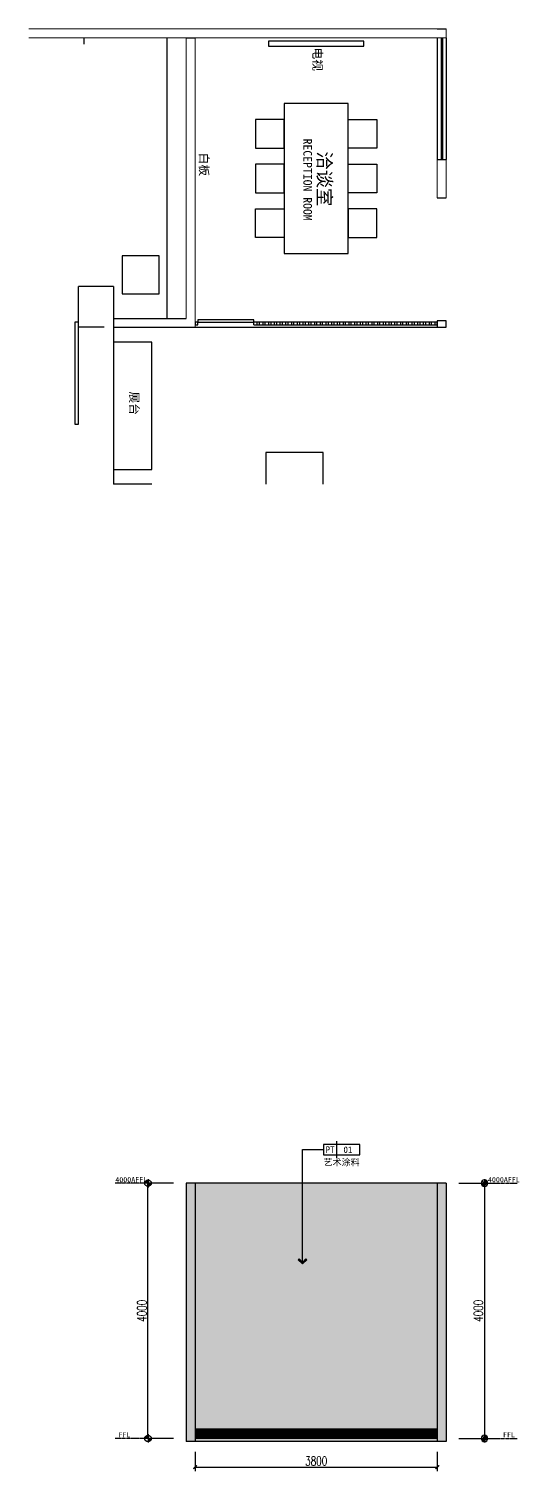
# Model space of a CAD drawing. Header units: millimetres. Extents: x 5625199 to 7433318, y -3316392 to -2552493.
# Drawn here: x 6471623 to 6479287, y -2677037 to -2654422 of the extents above; entities that cross this region are included whole.
import ezdxf
from ezdxf.enums import TextEntityAlignment as Align

# ---------------------------------------------------------------- set-up
doc = ezdxf.new("R2010")
doc.units = ezdxf.units.MM
doc.header["$PDMODE"] = 35
doc.header["$PDSIZE"] = -10
doc.linetypes.add('M-CENTER', pattern=[11.25, 7.5, -1.25, 1.25, -1.25])
for name, color, linetype in [('155', 155, 'Continuous'), ('DIM', 7, 'Continuous'), ('PL-固定家具', 155, 'Continuous'), ('PL-固定落地', 155, 'Continuous'), ('PL-文字标注', 2, 'Continuous'), ('PL-新建墙体', 5, 'Continuous'), ('PL-活动家具', 15, 'Continuous'), ('PL-门', 4, 'Continuous')]:
    doc.layers.add(name, color=color, linetype=linetype)
doc.styles.add('03.YBC-宋体2.5', font='', dxfattribs={"width": 0.8, "height": 2.5})
doc.styles.add('dop-S', font='')
doc.styles.add('标注-尺寸', font='simplex.shx', dxfattribs={"width": 0.7})
doc.styles.add('黑体', font='simhei.ttf')
doc.styles.get('03.YBC-宋体2.5').set_extended_font_data('SimSun')
doc.styles.get('dop-S').set_extended_font_data('SimSun')
doc.dimstyles.new('90', dxfattribs={"dimscale": 0.9, "dimtxt": 150, "dimasz": 50, "dimexe": 120, "dimexo": 150, "dimgap": 30, "dimtad": 1, "dimdec": 0, "dimrnd": 5, "dimdsep": 46, "dimtxsty": '标注-尺寸', "dimblk": 'ARCHTICK', "dimcen": 0.2, "dimclrd": 8, "dimclre": 8, "dimclrt": 2, "dimadec": 0, "dimazin": 0, "dimtfac": 1, "dimtdec": 0, "dimtmove": 2, "dimatfit": 3, "dimldrblk": 'ccccc', "dimfxl": 300, "dimfxlon": 1, "dimtolj": 1, "dimtzin": 0, "dimarcsym": 0})
doc.dimstyles.new('副本 100', dxfattribs={"dimscale": 0.8, "dimtxt": 180, "dimasz": 70, "dimexe": 80, "dimexo": 100, "dimgap": 30, "dimtad": 1, "dimdec": 0, "dimrnd": 5, "dimdsep": 46, "dimtxsty": '标注-尺寸', "dimblk": 'ARCHTICK', "dimcen": 0.2, "dimdle": 5, "dimclrd": 8, "dimclre": 8, "dimclrt": 2, "dimadec": 0, "dimazin": 0, "dimtfac": 1, "dimtdec": 0, "dimtmove": 2, "dimatfit": 3, "dimldrblk": 'ccccc', "dimfxl": 300, "dimfxlon": 1, "dimtolj": 1, "dimtzin": 0, "dimarcsym": 0})

# ---------------------------------------------------------------- blocks, each defined once
blk = doc.blocks.new('G$CB4AED5DE')
at = {"color": 255, "ltscale": 500}
for p, q in [((0, 6410), (0, 6550)), ((140, 2470), (140, 2610))]:
    blk.add_line(p, q, dxfattribs=at)
at = {"lineweight": 18}
for p, q in [((140, 6550), (0, 6550)), ((0, 0), (0, 6410)), ((140, 6550), (140, 2610)), ((140, 2470), (140, 0))]:
    blk.add_line(p, q, dxfattribs=at)
at = {"color": 250, "ltscale": 500}
for p, q in [((140, 6550), (2048, 6550)), ((140, 6410), (2048, 6410))]:
    blk.add_line(p, q, dxfattribs=at)
at = {"color": 3, "ltscale": 500}
for p, q in [((140, 6490), (2048, 6490)), ((140, 6470), (2048, 6470))]:
    blk.add_line(p, q, dxfattribs=at)
at = {"color": 255}
for p, q in [((2048, 6410), (2048, 6550)), ((2648, 6410), (2648, 6550))]:
    blk.add_line(p, q, dxfattribs=at)
at = {"color": 255, "lineweight": 9}
for p, q in [((2048, 6550), (2648, 6550)), ((2048, 6410), (2648, 6410))]:
    blk.add_line(p, q, dxfattribs=at)
at = {"lineweight": 9}
for p, q in [((140, 2610), (2200, 2610)), ((4680, 2610), (2200, 2610)), ((2200, 2610), (2200, 2610)), ((140, 2470), (2340, 2470)), ((4540, 2470), (2340, 2470))]:
    blk.add_line(p, q, dxfattribs=at)
at = {"ltscale": 500}
for p, q in [((4680, 1330), (4680, 2610)), ((4540, 1330), (4540, 2470))]:
    blk.add_line(p, q, dxfattribs=at)
at = {"layer": 'PL-固定家具', "ltscale": 500}
for p, q in [((4600, 6411), (4600, 3530)), ((4640, 3531), (4640, 6411)), ((4640, 3530), (4600, 3530))]:
    blk.add_line(p, q, dxfattribs=at)
at = {"layer": 'PL-固定家具'}
blk.add_line((4540, 2170), (140, 2170), dxfattribs=at)
at = {"layer": 'PL-固定家具', "color": 250, "ltscale": 500}
for points in [[(4600, 6371), (4640, 6371), (4640, 6411), (4600, 6411)], [(4600, 6281), (4640, 6281), (4640, 6321), (4600, 6321)], [(4600, 6191), (4640, 6191), (4640, 6231), (4600, 6231)], [(4600, 6101), (4640, 6101), (4640, 6141), (4600, 6141)], [(4600, 6011), (4640, 6011), (4640, 6051), (4600, 6051)], [(4600, 5921), (4640, 5921), (4640, 5961), (4600, 5961)], [(4600, 5831), (4640, 5831), (4640, 5871), (4600, 5871)], [(4600, 5741), (4640, 5741), (4640, 5781), (4600, 5781)], [(4600, 5651), (4640, 5651), (4640, 5691), (4600, 5691)], [(4600, 5561), (4640, 5561), (4640, 5601), (4600, 5601)], [(4600, 5471), (4640, 5471), (4640, 5511), (4600, 5511)], [(4600, 5381), (4640, 5381), (4640, 5421), (4600, 5421)], [(4600, 5291), (4640, 5291), (4640, 5331), (4600, 5331)], [(4600, 5201), (4640, 5201), (4640, 5241), (4600, 5241)], [(4600, 5111), (4640, 5111), (4640, 5151), (4600, 5151)], [(4600, 5021), (4640, 5021), (4640, 5061), (4600, 5061)], [(4600, 4931), (4640, 4931), (4640, 4971), (4600, 4971)], [(4600, 4841), (4640, 4841), (4640, 4881), (4600, 4881)], [(4600, 4751), (4640, 4751), (4640, 4791), (4600, 4791)], [(4600, 4661), (4640, 4661), (4640, 4701), (4600, 4701)], [(4600, 4571), (4640, 4571), (4640, 4611), (4600, 4611)], [(4600, 4481), (4640, 4481), (4640, 4521), (4600, 4521)], [(4600, 4391), (4640, 4391), (4640, 4431), (4600, 4431)], [(4600, 4301), (4640, 4301), (4640, 4341), (4600, 4341)], [(4600, 4211), (4640, 4211), (4640, 4251), (4600, 4251)], [(4600, 4121), (4640, 4121), (4640, 4161), (4600, 4161)], [(4600, 4031), (4640, 4031), (4640, 4071), (4600, 4071)], [(4600, 3941), (4640, 3941), (4640, 3981), (4600, 3981)], [(4600, 3851), (4640, 3851), (4640, 3891), (4600, 3891)], [(4600, 3761), (4640, 3761), (4640, 3801), (4600, 3801)], [(4600, 3671), (4640, 3671), (4640, 3711), (4600, 3711)], [(4600, 3581), (4640, 3581), (4640, 3621), (4600, 3621)]]:
    blk.add_lwpolyline(points, close=True, dxfattribs=at)
at = {"layer": 'PL-固定家具', "ltscale": 500}
blk.add_lwpolyline([(4600, 2611), (4640, 2611), (4640, 2651), (4600, 2651)], close=True, dxfattribs=at)
at = {"layer": 'PL-固定落地', "color": 8, "ltscale": 500}
blk.add_line((4680, 2610), (4680, 6410), dxfattribs=at)
at = {"layer": 'PL-新建墙体'}
for p, q in [((7141, 1930), (7141, 1330)), ((4040, 1330), (7141, 1330)), ((4040, 1330), (4040, 1180)), ((4040, 1180), (4040, 780)), ((4680, 1180), (4680, 780)), ((4680, 780), (4040, 780))]:
    blk.add_line(p, q, dxfattribs=at)
blk.add_lwpolyline([(4580, 6410), (4680, 6410), (4680, 6550), (4580, 6550)], close=True, dxfattribs=at)
at = {"layer": 'PL-活动家具', "color": 8}
for points in [[(1873, 5460), (1873, 5010), (1423, 5010), (1423, 5460)], [(2573, 5460), (2573, 5010), (2123, 5010), (2123, 5460)], [(2823, 5460), (2823, 5010), (3273, 5010), (3273, 5460)], [(1873, 3560), (1873, 4010), (1423, 4010), (1423, 3560)], [(2573, 3560), (2573, 4010), (2123, 4010), (2123, 3560)], [(2823, 3560), (2823, 4010), (3273, 4010), (3273, 3560)]]:
    blk.add_lwpolyline(points, close=True, dxfattribs=at)
at = {"layer": 'PL-活动家具'}
for points in [[(193, 5260), (193, 3760), (273, 3760), (273, 5260)], [(1173, 4010), (3523, 4010), (3523, 5010), (1173, 5010)], [(3557, 2044), (3557, 1463), (4157, 1463), (4157, 2044)], [(4911, 1330), (6911, 1330), (6911, 1930), (4911, 1930)]]:
    blk.add_lwpolyline(points, close=True, dxfattribs=at)
blk.add_lwpolyline([(7141, 4620), (6641, 4620), (6641, 3720), (7141, 3720)], dxfattribs=at)
at = {"layer": 'PL-门', "color": 250, "ltscale": 500}
blk.add_line((240, 870), (140, 870), dxfattribs=at)
at = {"layer": 'PL-门'}
for points in [[(4600, 2651), (4600, 3531), (4560, 3531), (4560, 2651)], [(6200, 720), (6200, 780), (4600, 780), (4600, 720)]]:
    blk.add_lwpolyline(points, close=True, dxfattribs=at)
at = {"layer": 'PL-文字标注', "color": 2, "style": '黑体'}
for s, height, p in [('洽谈室', 211.2, (1920, 4535)), ('电视', 135.2, (292, 4462)), ('RECEPTION ROOM', 135.17, (1721, 4309)), ('白板', 135.2, (1941, 2681)), ('展台', 135.2, (5685, 1586))]:
    blk.add_text(s, height=height, dxfattribs=at).set_placement(p)
blk = doc.blocks.new('_ArchTick')
at = {"color": 0, "linetype": 'ByBlock', "const_width": 0.4}
blk.add_lwpolyline([(-0.5, -0.5), (0.5, 0.5)], dxfattribs=at)
blk = doc.blocks.new('*D314')
at = {"layer": '155', "color": 8, "lineweight": -2, "ltscale": 500, "transparency": 16777216}
for p, q in [((6474233, -2676733), (6474233, -2677037)), ((6478033, -2676733), (6478033, -2677037)), ((6474229, -2676973), (6478037, -2676973))]:
    blk.add_line(p, q, dxfattribs=at)
at = {"layer": 'Defpoints', "color": 0, "transparency": 16777216}
for p in [(6474233, -2676523), (6478033, -2676523), (6478033, -2676973)]:
    blk.add_point(p, dxfattribs=at)
at = {"layer": '155', "color": 8, "linetype": 'ByBlock', "lineweight": -2, "transparency": 16777216, "xscale": 56, "yscale": 56, "zscale": 56, "rotation": 180}
blk.add_blockref('_ArchTick', (6474233, -2676973), dxfattribs=at)
at = {"layer": '155', "color": 8, "linetype": 'ByBlock', "lineweight": -2, "transparency": 16777216, "xscale": 56, "yscale": 56, "zscale": 56}
blk.add_blockref('_ArchTick', (6478033, -2676973), dxfattribs=at)
at = {"layer": '155', "color": 2, "ltscale": 500, "transparency": 16777216, "insert": (6476133, -2676877), "char_height": 144, "attachment_point": 5, "style": '标注-尺寸'}
blk.add_mtext('\\A1;3800', dxfattribs=at)
blk = doc.blocks.new('ccccc')
h = blk.add_hatch(color=44)
h.dxf.hatch_style = 1
h.paths.add_polyline_path([(-1.71, -1.12), (-1.35, -1.47), (0, 0), (-1.35, 1.47), (-1.71, 1.12), (-0.42, 0)])
at = {"color": 44}
for p, q in [((-0.42, 0), (-5.07, 0)), ((-1.35, 1.47), (-1.71, 1.12)), ((-1.71, 1.12), (-0.42, 0)), ((-1.71, -1.12), (-0.42, 0)), ((0, 0), (-1.35, 1.47)), ((0, 0), (-1.35, -1.47)), ((-1.35, -1.47), (-1.71, -1.12))]:
    blk.add_line(p, q, dxfattribs=at)
blk = doc.blocks.new('子标高')
h = blk.add_hatch(color=256)
edge = h.paths.add_edge_path()
edge.add_arc((-600, 0), 51, 89.7288, 180.2712, ccw=False)
edge.add_line((-600, 51), (-600, 0))
edge.add_line((-600, 0), (-651, 0))
edge = h.paths.add_edge_path()
edge.add_arc((-600, 0), 51, -90.2712, 0.2712, ccw=False)
edge.add_line((-600, -51), (-600, 0))
edge.add_line((-600, 0), (-549, 0))
at = {"linetype": 'M-CENTER', "ltscale": 0.5}
blk.add_line((-710, 0), (-1114, 0), dxfattribs=at)
for p, q in [((-200, 0), (-710, 0)), ((-600, 64), (-600, -64))]:
    blk.add_line(p, q)
at = {"color": 5}
blk.add_circle((-600, 0), 51.2, dxfattribs=at)
at = {"style": 'dop-S'}
blk.add_attdef('标高', (-1232, 16), '', height=100, dxfattribs=at)
blk = doc.blocks.new('母标高')
h = blk.add_hatch(color=256)
edge = h.paths.add_edge_path()
edge.add_arc((-600, 0), 51, 89.7288, 180.2712, ccw=False)
edge.add_line((-600, 51), (-600, 0))
edge.add_line((-600, 0), (-651, 0))
edge = h.paths.add_edge_path()
edge.add_arc((-600, 0), 51, -90.2712, 0.2712, ccw=False)
edge.add_line((-600, -51), (-600, 0))
edge.add_line((-600, 0), (-549, 0))
at = {"linetype": 'M-CENTER', "ltscale": 0.5}
blk.add_line((-710, 0), (-1114, 0), dxfattribs=at)
for p, q in [((-200, 0), (-710, 0)), ((-600, 64), (-600, -64))]:
    blk.add_line(p, q)
at = {"color": 5}
blk.add_circle((-600, 0), 51.2, dxfattribs=at)
at = {"style": 'dop-S'}
blk.add_attdef('标高', (-1104, 16), '', height=100, dxfattribs=at)
blk = doc.blocks.new('*D553')
at = {"layer": '155', "color": 8, "lineweight": -2, "ltscale": 500, "transparency": 16777216}
for p, q in [((6473733, -2672523), (6473429, -2672523)), ((6473493, -2676527), (6473493, -2672519)), ((6473733, -2676523), (6473429, -2676523))]:
    blk.add_line(p, q, dxfattribs=at)
at = {"layer": 'Defpoints', "color": 0, "transparency": 16777216}
for p in [(6473493, -2672523), (6474333, -2672523), (6474333, -2676523)]:
    blk.add_point(p, dxfattribs=at)
at = {"layer": '155', "color": 8, "linetype": 'ByBlock', "lineweight": -2, "transparency": 16777216, "xscale": 56, "yscale": 56, "zscale": 56}
for p, rotation in [((6473493, -2672523), 90), ((6473493, -2676523), 270)]:
    blk.add_blockref('_ArchTick', p, dxfattribs=dict(at, rotation=rotation))
at = {"layer": '155', "color": 2, "ltscale": 500, "transparency": 16777216, "insert": (6473397, -2674523), "char_height": 144, "attachment_point": 5, "rotation": 90, "style": '标注-尺寸'}
blk.add_mtext('\\A1;4000', dxfattribs=at)
blk = doc.blocks.new('*D554')
at = {"layer": '155', "color": 8, "lineweight": -2, "ltscale": 500, "transparency": 16777216}
for p, q in [((6478533, -2672523), (6478837, -2672523)), ((6478773, -2672519), (6478773, -2676527)), ((6478533, -2676523), (6478837, -2676523))]:
    blk.add_line(p, q, dxfattribs=at)
at = {"layer": 'Defpoints', "color": 0, "transparency": 16777216}
for p in [(6477728, -2672523), (6477728, -2676523), (6478773, -2676523)]:
    blk.add_point(p, dxfattribs=at)
at = {"layer": '155', "color": 8, "linetype": 'ByBlock', "lineweight": -2, "transparency": 16777216, "xscale": 56, "yscale": 56, "zscale": 56}
for p, rotation in [((6478773, -2672523), 90), ((6478773, -2676523), 270)]:
    blk.add_blockref('_ArchTick', p, dxfattribs=dict(at, rotation=rotation))
at = {"layer": '155', "color": 2, "ltscale": 500, "transparency": 16777216, "insert": (6478677, -2674523), "char_height": 144, "attachment_point": 5, "rotation": 90, "style": '标注-尺寸'}
blk.add_mtext('\\A1;4000', dxfattribs=at)
blk = doc.blocks.new('*U604')
at = {"color": 50}
blk.add_line((-9, 3.2), (-9, -3.2), dxfattribs=at)
at = {"color": 150}
blk.add_lwpolyline([(-14, 2), (-14, -2), (0, -2), (0, 2)], close=True, dxfattribs=at)
at = {"color": 50, "style": '03.YBC-宋体2.5', "flags": 8}
for tag, p in [('PT', (-11.41, -0.02)), ('01', (-4.56, -0.02)), ('材料名称', (-7, -4.85))]:
    blk.add_attdef(tag, text='', height=2.5, dxfattribs=at).set_placement(p, align=Align.MIDDLE_CENTER)

msp = doc.modelspace()

# ---------------------------------------------------------------- hatches: boundary and pattern name
at = {"layer": '155', "ltscale": 500}
h = msp.add_hatch(dxfattribs=at)
h.set_pattern_fill('钢筋混凝土', color=250, scale=3)
h.set_pattern_definition([(45, (630928.765, -417409.755), (-5.303300859, 5.303300859), []), (50, (630928.765, -417409.755), (21.51780548, -1.88256405), [2.25, -24.75]), (355, (630928.765, -417409.755), (-4.16254001, 22.56576401), [1.8, -19.8]), (100.4514, (630930.558, -417409.912), (17.35528145, 20.68318626), [1.9122057, -21.03426336]), (46.1842, (630928.765, -417403.755), (32.01723146, -4.96557043), [3.375, -37.125]), (96.6356, (630931.433, -417404.17), (28.03988117, 29.22353613), [2.86830864, -31.55139]), (351.1842, (630928.765, -417403.755), (28.03985835, 29.22355803), [2.7, -29.7]), (21, (630931.765, -417405.255), (17.907211564, -12.07856672), [2.25, -24.75]), (326, (630931.765, -417405.255), (7.29945996, 21.75450135), [1.8, -19.8]), (71.4514, (630933.257, -417406.262), (25.20667886, 9.6759149), [1.9122057, -21.03426336]), (37.5, (630928.765, -417409.755), (0.3647956595, 9.986815615), [0, -19.56, 0, -20.1, 0, -19.875]), (7.5, (630928.765, -417409.755), (7.892086123, 11.832351356), [0, -11.46, 0, -19.11, 0, -7.575]), (327.5, (630922.075, -417409.755), (16.014673085, -0.676646152), [0, -7.5, 0, -23.4, 0, -31.05]), (317.5, (630919.075, -417409.755), (17.49558508, 3.00314947), [0, -9.75, 0, -15.54, 0, -22.05])])
h.paths.add_polyline_path([(6474233.21, -2676572.72), (6474233.21, -2676522.72), (6474233.21, -2672522.72), (6474093.21, -2672522.72), (6474093.21, -2676572.72)])
h.paths.add_polyline_path([(6478033.21, -2676572.72), (6478173.21, -2676572.72), (6478173.21, -2672522.72), (6478033.21, -2672522.72)])
h = msp.add_hatch(dxfattribs=at)
h.set_pattern_fill('CONC', color=250, scale=8)
h.set_pattern_definition([(0, (273595.86, -417279.7), (0, 203.2), [0, -203.2]), (0, (273597.9, -417350.83), (0, 203.2), [0, -203.2]), (0, (273604, -417241.1), (0, 203.2), [0, -203.2]), (338.1986, (273498.33, -417304.09), (609.60005548, -203.19998181), [21.8852496, -1072.3802784]), (216.8699, (273518.65, -417312.22), (609.5999833, 406.40002505), [10.16, -1005.84]), (130.6013, (273510.52, -417318.315), (1016.000085595, -1219.19980049), [18.734024, -1854.677317]), (206.5651, (273443.465, -417342.7), (-203.1998289, -203.2002661), [4.543755, -449.8252624]), (326.3099, (273439.4, -417344.73), (406.39991014, -203.20027117), [7.326579, -725.321587]), (108.4349, (273445.497, -417348.795), (-203.19967553, 406.4000883), [6.4257936, -636.149096]), (225, (273573.51, -417363.02), (-3e-14, -203.200063), [8.620963, -278.7471184]), (0, (273567.42, -417369.12), (203.2, 203.2), [12.192, -191.008]), (135, (273579.61, -417369.12), (-203.200065, 1e-14), [8.62096, -278.7471184]), (251.5651, (273549.13, -417232.97), (203.199675, 406.40009185), [6.425792, -636.149096]), (0, (273547.1, -417239.07), (203.2, 203.2), [10.16, -193.04]), (143.1301, (273557.257, -417239.067), (-609.5999833, 406.40002505), [10.16, -1005.84]), (213.6901, (273441.43, -417230.94), (406.3999075, 203.2002694), [7.326576, -725.321587]), (341.5651, (273435.337, -417235.003), (-406.40009185, 203.199675), [12.851584, -629.7233024]), (126.8699, (273447.53, -417239.067), (406.40002505, -609.5999833), [10.16, -1005.84]), (0, (273500.36, -417239.07), (0, 203.2), [0, -203.2]), (0, (273445.5, -417291.9), (0, 203.2), [0, -203.2]), (0, (273502.4, -417367.08), (0, 203.2), [0, -203.2]), (0, (273557.26, -417304.1), (0, 203.2), [0, -203.2]), (0, (273498.33, -417269.55), (0, 203.2), [0, -203.2]), (0, (273453.62, -417263.45), (0, 203.2), [0, -203.2]), (0, (273471.91, -417275.64), (0, 203.2), [0, -203.2]), (0, (273463.78, -417324.41), (0, 203.2), [0, -203.2]), (0, (273415.02, -417316.28), (0, 203.2), [0, -203.2]), (0, (273417.05, -417269.55), (0, 203.2), [0, -203.2]), (0, (273410.95, -417224.84), (0, 203.2), [0, -203.2]), (0, (273473.94, -417216.72), (0, 203.2), [0, -203.2]), (0, (273518.65, -417208.59), (0, 203.2), [0, -203.2]), (0, (273589.77, -417216.72), (0, 203.2), [0, -203.2]), (0, (273541, -417279.7), (0, 203.2), [0, -203.2]), (0, (273520.68, -417243.13), (0, 203.2), [0, -203.2]), (0, (273536.94, -417340.67), (0, 203.2), [0, -203.2]), (0, (273475.98, -417350.83), (0, 203.2), [0, -203.2]), (0, (273536.94, -417395.53), (0, 203.2), [0, -203.2]), (0, (273469.88, -417383.34), (0, 203.2), [0, -203.2]), (0, (273404.86, -417389.44), (0, 203.2), [0, -203.2]), (0, (273429.24, -417399.6), (0, 203.2), [0, -203.2]), (0, (273431.27, -417371.15), (0, 203.2), [0, -203.2]), (0, (273567.42, -417403.66), (0, 203.2), [0, -203.2]), (0, (273591.8, -417320.35), (0, 203.2), [0, -203.2]), (0, (273581.64, -417259.39), (0, 203.2), [0, -203.2]), (0, (273488.17, -417405.7), (0, 203.2), [0, -203.2])])
h.paths.add_polyline_path([(6474233.21, -2676372.72), (6478033.21, -2676372.72), (6478033.21, -2672522.72), (6474233.21, -2672522.72)])
h = msp.add_hatch(dxfattribs=at)
h.set_pattern_fill('ANSI31', color=250, scale=3)
h.set_pattern_definition([(45, (291082.976, -417409.755), (-6.735192091, 6.735192091), [])])
h.paths.add_polyline_path([(6474233.21, -2676372.72), (6474233.21, -2676522.72), (6478033.21, -2676522.72), (6478033.21, -2676372.72), (6477993.21, -2676372.72), (6477153.21, -2676372.72), (6477113.21, -2676372.72)])
h = msp.add_hatch(color=250, dxfattribs=at)
h.dxf.hatch_style = 1
h.paths.add_polyline_path([(6478033.21, -2676572.72), (6478033.21, -2676522.72), (6474233.21, -2676522.72), (6474233.21, -2676572.72)])

# ---------------------------------------------------------------- linework, layer by layer
at = {"layer": '155', "color": 0, "ltscale": 500}
for p, q in [((6474093.21, -2672522.72), (6474093.21, -2676572.72)), ((6478173.21, -2672522.72), (6474093.21, -2672522.72)), ((6474233.21, -2672522.72), (6474233.21, -2676572.72)), ((6478033.21, -2672522.72), (6478033.21, -2676572.72)), ((6478173.21, -2672522.72), (6478173.21, -2676572.72)), ((6478173.21, -2676572.72), (6474093.21, -2676572.72)), ((6478033.21, -2676522.72), (6474233.21, -2676522.72))]:
    msp.add_line(p, q, dxfattribs=at)
at = {"layer": '155', "color": 3, "ltscale": 500}
msp.add_line((6474233.21, -2676372.72), (6478033.21, -2676372.72), dxfattribs=at)

# ---------------------------------------------------------------- block references
ref = msp.add_blockref('*U604', (6476817.03, -2671994.99), dxfattribs=dict(xscale=40.82399999999999, yscale=40.82399999999999, zscale=40.82399999999999))
ref.add_attrib('材料名称', '艺术涂料', dxfattribs={"color": 50, "height": 102.06, "style": '03.YBC-宋体2.5'}).set_placement((6476531.27, -2672193.19), align=Align.MIDDLE_CENTER)
ref.add_attrib('01', '01', dxfattribs={"color": 50, "height": 102.06, "style": '03.YBC-宋体2.5'}).set_placement((6476630.85, -2671995.68), align=Align.MIDDLE_CENTER)
ref.add_attrib('PT', 'PT', dxfattribs={"color": 50, "height": 102.06, "style": '03.YBC-宋体2.5'}).set_placement((6476351.15, -2671995.68), align=Align.MIDDLE_CENTER)
at = {"layer": '155', "color": 0, "ltscale": 500, "rotation": 270}
msp.add_blockref('G$CB4AED5DE', (6471622.72, -2654422.19), dxfattribs=at)
at = {"layer": 'PL-文字标注', "color": 4, "linetype": 'M-CENTER'}
ref = msp.add_blockref('子标高', (6474093.21, -2672522.72), dxfattribs=at)
ref.add_attrib('标高', '4000AFFL', (6472980.31, -2672506.73), dxfattribs={"layer": '0', "height": 80, "style": 'dop-S'})
ref = msp.add_blockref('子标高', (6478173.21, -2672522.72), dxfattribs=dict(at, xscale=-1))
ref.add_attrib('标高', '4000AFFL', (6478828.01, -2672506.73), dxfattribs={"layer": '0', "height": 80, "style": 'dop-S'})
ref = msp.add_blockref('母标高', (6474093.21, -2676522.72), dxfattribs=at)
ref.add_attrib('标高', 'FFL', (6473031.5, -2676506.73), dxfattribs={"layer": '0', "height": 80, "style": 'dop-S'})
ref = msp.add_blockref('母标高', (6478173.21, -2676522.72), dxfattribs=dict(at, xscale=-1))
ref.add_attrib('标高', 'FFL', (6479064.2, -2676506.73), dxfattribs={"layer": '0', "height": 80, "style": 'dop-S'})

# ---------------------------------------------------------------- dimensions: what is measured, and where the dimension line sits
at = {"layer": '155', "ltscale": 500}
for base, p1, p2, picture, middle in [((6473493.21, -2672522.72), (6474333.21, -2676522.72), (6474333.21, -2672522.72), '*D553', (6473397.21, -2674522.72)), ((6478773.21, -2676522.72), (6477727.88, -2672522.72), (6477727.88, -2676522.72), '*D554', (6478677.21, -2674522.72))]:
    dim = msp.add_linear_dim(base=base, p1=p1, p2=p2, angle=90, dimstyle='副本 100', dxfattribs=at)
    dim.commit()
    dim.dimension.update_dxf_attribs({"geometry": picture, "text_midpoint": middle})
dim = msp.add_linear_dim(base=(6478033.21, -2676972.72), p1=(6474233.21, -2676522.72), p2=(6478033.21, -2676522.72), dimstyle='副本 100', dxfattribs=at)
dim.commit()
dim.dimension.update_dxf_attribs({"geometry": '*D314', "text_midpoint": (6476133.21, -2676876.72)})

# ---------------------------------------------------------------- leaders
at = {"layer": 'DIM'}
msp.add_leader([(6475918.28, -2673784.88), (6475918.28, -2671994.99), (6476245.5, -2671994.99)], dimstyle='90', dxfattribs=at)

doc.saveas('drawing.dxf')
